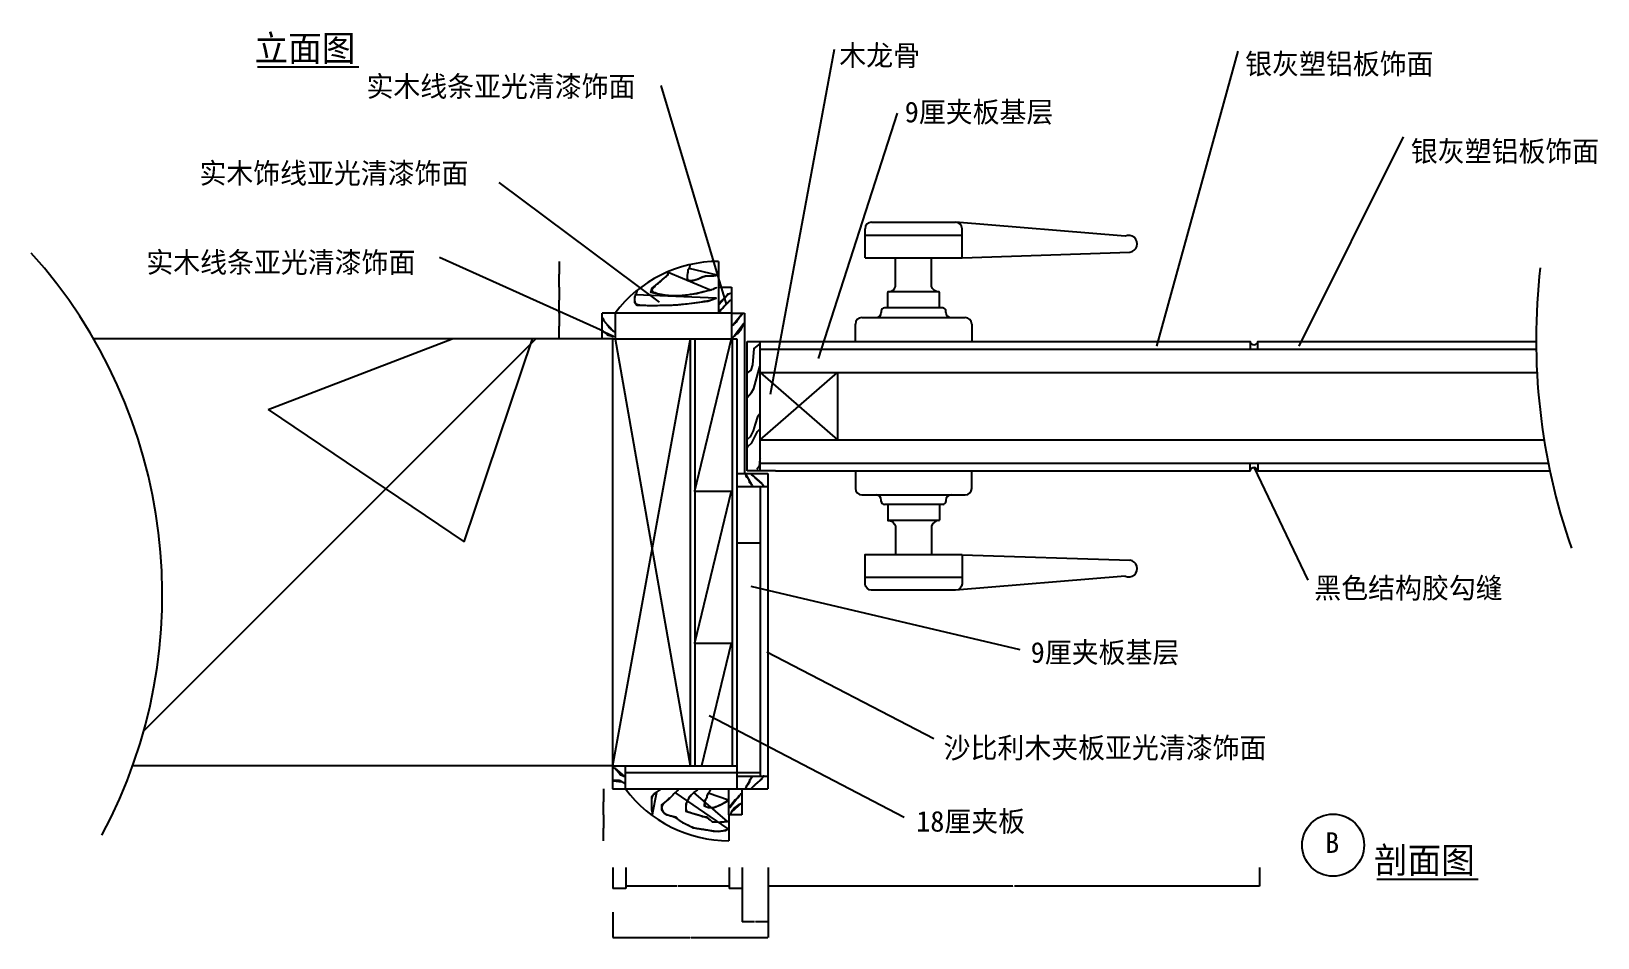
# Model space of a CAD drawing. Header units: metres. Extents: x 120 to 3570, y 126 to 4745.
# Drawn here: x 308 to 3336, y 126 to 1878 of the extents above; entities that cross this region are included whole.
import ezdxf

# ---------------------------------------------------------------- set-up
doc = ezdxf.new("R2010")
doc.units = ezdxf.units.M
for name, color, linetype in [('2', 2, 'Continuous'), ('4', 4, 'Continuous'), ('7', 7, 'Continuous'), ('BH', 3, 'Continuous'), ('DIM', 3, 'Continuous'), ('TEXT', 3, 'Continuous')]:
    doc.layers.add(name, color=color, linetype=linetype)
doc.dimstyles.get("Standard").update_dxf_attribs({"dimtxt": 2.5, "dimasz": 2.5, "dimexe": 1.25, "dimexo": 0.625, "dimtad": 1, "dimcen": 2.5, "dimazin": 3, "dimtfac": 1, "dimtmove": 0, "dimatfit": 3})

# ---------------------------------------------------------------- blocks, each defined once
blk = doc.blocks.new('*D3')
for p, q in [((1732.14, 261.44), (1732.14, 225.16)), ((2682.14, 261.44), (2682.14, 225.16)), ((2205.64, 225.16), (1731.89, 225.16)), ((2682.39, 225.16), (2208.64, 225.16))]:
    blk.add_line(p, q)
at = {"layer": 'Defpoints'}
for p in [(1732.14, 261.44), (2682.14, 261.44), (2682.14, 225.16)]:
    blk.add_point(p, dxfattribs=at)
at = {"layer": 'DIM', "insert": (2207.14, 225.16), "char_height": 1, "attachment_point": 5}
blk.add_mtext('190', dxfattribs=at)
blk = doc.blocks.new('*D4')
for p, q in [((1328.61, 1383.44), (1328.61, 1358.44)), ((1328.36, 1358.44), (1328.11, 1358.44)), ((1328.61, 1333.44), (1328.61, 1358.44)), ((1328.61, 1358.44), (1328.61, 1358.44)), ((1328.86, 1358.44), (1329.11, 1358.44))]:
    blk.add_line(p, q)
at = {"layer": 'Defpoints'}
for p in [(1328.61, 1383.44), (1328.61, 1358.44), (1328.61, 1333.44)]:
    blk.add_point(p, dxfattribs=at)
at = {"layer": 'DIM', "insert": (1328.61, 1359.565), "char_height": 1, "attachment_point": 5}
blk.add_mtext('10', dxfattribs=at)
blk = doc.blocks.new('*D5')
for p, q in [((1457.14, 261.44), (1457.14, 225.16)), ((1657.14, 261.44), (1657.14, 225.16)), ((1556.14, 225.16), (1456.89, 225.16)), ((1657.39, 225.16), (1558.14, 225.16))]:
    blk.add_line(p, q)
at = {"layer": 'Defpoints'}
for p in [(1457.14, 261.44), (1657.14, 261.44), (1657.14, 225.16)]:
    blk.add_point(p, dxfattribs=at)
at = {"layer": 'DIM', "insert": (1557.14, 225.16), "char_height": 1, "attachment_point": 5}
blk.add_mtext('40', dxfattribs=at)
blk = doc.blocks.new('*D6')
for p, q in [((1432.14, 261.44), (1432.14, 221.16)), ((1457.14, 261.44), (1457.14, 221.16)), ((1444.14, 221.16), (1431.89, 221.16)), ((1457.39, 221.16), (1445.14, 221.16))]:
    blk.add_line(p, q)
at = {"layer": 'Defpoints'}
for p in [(1432.14, 261.44), (1457.14, 261.44), (1457.14, 221.16)]:
    blk.add_point(p, dxfattribs=at)
at = {"layer": 'DIM', "insert": (1444.64, 221.16), "char_height": 1, "attachment_point": 5}
blk.add_mtext('5', dxfattribs=at)
blk = doc.blocks.new('*D7')
for p, q in [((1414.31, 363.44), (1414.31, 337.78)), ((1414.06, 337.78), (1413.81, 337.78)), ((1414.31, 313.44), (1414.31, 337.78)), ((1414.31, 337.78), (1414.31, 337.78)), ((1414.56, 337.78), (1414.81, 337.78))]:
    blk.add_line(p, q)
at = {"layer": 'Defpoints'}
for p in [(1414.31, 363.44), (1414.31, 337.78), (1414.31, 313.44)]:
    blk.add_point(p, dxfattribs=at)
at = {"layer": 'DIM', "insert": (1414.31, 338.905), "char_height": 1, "attachment_point": 5}
blk.add_mtext('10', dxfattribs=at)
blk = doc.blocks.new('*D8')
for p, q in [((1414.31, 413.44), (1414.31, 388.25)), ((1414.06, 388.25), (1413.81, 388.25)), ((1414.31, 363.44), (1414.31, 388.25)), ((1414.31, 388.25), (1414.31, 388.25)), ((1414.56, 388.25), (1414.81, 388.25))]:
    blk.add_line(p, q)
at = {"layer": 'Defpoints'}
for p in [(1414.31, 413.44), (1414.31, 388.25), (1414.31, 363.44)]:
    blk.add_point(p, dxfattribs=at)
at = {"layer": 'DIM', "insert": (1414.31, 389.375), "char_height": 1, "attachment_point": 5}
blk.add_mtext('10', dxfattribs=at)
blk = doc.blocks.new('*D9')
for p, q in [((1682.14, 261.44), (1682.14, 156.47)), ((1732.14, 261.44), (1732.14, 156.47)), ((1706.14, 156.47), (1681.89, 156.47)), ((1732.39, 156.47), (1708.14, 156.47))]:
    blk.add_line(p, q)
at = {"layer": 'Defpoints'}
for p in [(1682.14, 261.44), (1732.14, 261.44), (1732.14, 156.47)]:
    blk.add_point(p, dxfattribs=at)
at = {"layer": 'DIM', "insert": (1707.14, 156.47), "char_height": 1, "attachment_point": 5}
blk.add_mtext('10', dxfattribs=at)
blk = doc.blocks.new('*D10')
for p, q in [((1657.14, 261.44), (1657.14, 221.16)), ((1682.14, 261.44), (1682.14, 221.16)), ((1669.14, 221.16), (1656.89, 221.16)), ((1682.39, 221.16), (1670.14, 221.16))]:
    blk.add_line(p, q)
at = {"layer": 'Defpoints'}
for p in [(1657.14, 261.44), (1682.14, 261.44), (1682.14, 221.16)]:
    blk.add_point(p, dxfattribs=at)
at = {"layer": 'DIM', "insert": (1669.64, 221.16), "char_height": 1, "attachment_point": 5}
blk.add_mtext('5', dxfattribs=at)
blk = doc.blocks.new('*D11')
for p, q in [((1328.61, 1333.44), (1328.61, 1308.44)), ((1328.36, 1308.44), (1328.11, 1308.44)), ((1328.61, 1283.44), (1328.61, 1308.44)), ((1328.61, 1308.44), (1328.61, 1308.44)), ((1328.86, 1308.44), (1329.11, 1308.44))]:
    blk.add_line(p, q)
at = {"layer": 'Defpoints'}
for p in [(1328.61, 1333.44), (1328.61, 1308.44), (1328.61, 1283.44)]:
    blk.add_point(p, dxfattribs=at)
at = {"layer": 'DIM', "insert": (1328.61, 1309.565), "char_height": 1, "attachment_point": 5}
blk.add_mtext('10', dxfattribs=at)
blk = doc.blocks.new('*D20')
for p, q in [((1328.61, 1433.44), (1328.61, 1408.44)), ((1328.36, 1408.44), (1328.11, 1408.44)), ((1328.61, 1383.44), (1328.61, 1408.44)), ((1328.61, 1408.44), (1328.61, 1408.44)), ((1328.86, 1408.44), (1329.11, 1408.44))]:
    blk.add_line(p, q)
at = {"layer": 'Defpoints'}
for p in [(1328.61, 1433.44), (1328.61, 1408.44), (1328.61, 1383.44)]:
    blk.add_point(p, dxfattribs=at)
at = {"layer": 'DIM', "insert": (1328.61, 1409.565), "char_height": 1, "attachment_point": 5}
blk.add_mtext('10', dxfattribs=at)
blk = doc.blocks.new('*D36')
for p, q in [((1432.14, 175.16), (1432.14, 126.53)), ((1732.14, 175.16), (1732.14, 126.53)), ((1432.39, 126.53), (1581.14, 126.53)), ((1583.14, 126.53), (1731.89, 126.53))]:
    blk.add_line(p, q)
at = {"layer": 'Defpoints'}
for p in [(1432.14, 175.16), (1732.14, 175.16), (1432.14, 126.53)]:
    blk.add_point(p, dxfattribs=at)
at = {"layer": 'DIM', "insert": (1582.14, 126.53), "char_height": 1, "attachment_point": 5}
blk.add_mtext('60', dxfattribs=at)

msp = doc.modelspace()

# ---------------------------------------------------------------- hatches: boundary and pattern name
at = {"layer": 'BH'}
h = msp.add_hatch(dxfattribs=at)
h.set_pattern_fill('DOLMIT', scale=70)
h.paths.add_polyline_path([(1661.71, 1283.44), (1661.71, 1333.44), (1436.71, 1333.44), (1436.71, 1283.44)])
h = msp.add_hatch(dxfattribs=at)
h.set_pattern_fill('ANSI31', scale=450)
h.paths.add_polyline_path([(428.76, 1283.44, -0.22), (503.99, 458.44), (1431.71, 458.44), (1431.71, 1283.44)])
h = msp.add_hatch(dxfattribs=at)
h.set_pattern_fill('AR-CONC', scale=30)
h.paths.add_polyline_path([(428.76, 1283.44, -0.22), (503.99, 458.44), (1431.71, 458.44), (1431.71, 1283.44)])
h = msp.add_hatch(dxfattribs=at)
h.set_pattern_fill('DOLMIT', scale=70)
h.paths.add_polyline_path([(3218.65, 1218.44, -0.01), (3217.13, 1263.44), (1716.71, 1263.44), (1716.71, 1218.44)])
h.paths.add_polyline_path([(1716.71, 1088.44), (1716.71, 1043.44), (3240.48, 1043.44, -0.01), (3232.41, 1088.44)])
h = msp.add_hatch(dxfattribs=at)
h.set_pattern_fill('DOLMIT', scale=70)
h.paths.add_polyline_path([(1671.71, 438.44), (1716.71, 438.44), (1716.71, 998.44), (1671.71, 998.44)])
h = msp.add_hatch(dxfattribs=at)
h.set_pattern_fill('DOLMIT', scale=70)
h.paths.add_polyline_path([(1456.71, 458.44), (1456.71, 413.44), (1671.71, 413.44), (1671.71, 458.44)])

# ---------------------------------------------------------------- linework, layer by layer
at = {"layer": '2'}
msp.add_line((1431.71, 1283.44), (1431.71, 458.44), dxfattribs=at)
for points in [[(1431.71, 1283.44), (428.76, 1283.44)], [(1431.71, 458.44), (503.99, 458.44)]]:
    msp.add_lwpolyline(points, dxfattribs=at)
at = {"layer": '4'}
for p, q in [((1636.71, 1433.44), (1636.71, 1383.44)), ((1636.71, 1383.44), (1636.71, 1333.44)), ((1636.71, 1383.44), (1661.71, 1383.44)), ((1661.71, 1383.44), (1661.71, 1333.44)), ((1436.71, 1333.44), (1411.71, 1333.44)), ((1411.71, 1283.44), (1411.71, 1333.44)), ((1661.71, 1333.44), (1436.71, 1333.44)), ((1436.71, 1333.44), (1436.71, 1283.44)), ((1661.71, 1333.44), (1686.71, 1333.44)), ((1661.71, 1333.44), (1661.71, 1283.44)), ((1686.71, 1333.44), (1686.71, 1283.44)), ((1686.71, 1328.44), (1686.71, 1278.44)), ((1431.71, 1283.44), (1411.71, 1283.44)), ((1686.71, 1278.44), (1686.71, 1023.44)), ((1691.71, 1028.44), (1691.71, 1278.44)), ((1716.71, 1028.44), (1716.71, 1278.44)), ((1716.71, 1088.44), (3232.41, 1088.44)), ((1671.71, 1023.44), (1731.71, 1023.44)), ((1676.71, 1023.44), (1731.71, 1023.44)), ((1746.71, 1028.44), (1691.71, 1028.44)), ((1731.71, 1023.44), (1731.71, 413.44)), ((1671.71, 998.44), (1731.71, 998.44)), ((1431.71, 458.44), (1671.71, 458.44)), ((1431.71, 458.44), (1431.71, 413.44)), ((1456.71, 413.44), (1456.71, 458.44)), ((1671.71, 438.44), (1731.71, 438.44)), ((1431.71, 413.44), (1681.71, 413.44)), ((1656.71, 363.44), (1656.71, 413.44)), ((1681.71, 413.44), (1731.71, 413.44)), ((1681.71, 413.44), (1681.71, 363.44)), ((1681.71, 363.44), (1656.71, 363.44)), ((1656.71, 363.44), (1656.71, 313.44))]:
    msp.add_line(p, q, dxfattribs=at)
for points in [[(1691.71, 1278.44), (2664.21, 1278.44), (2664.21, 1263.44)], [(2679.21, 1263.44), (2679.21, 1278.44), (3216.98, 1278.44)], [(1716.71, 1218.44), (3218.65, 1218.44)], [(1866.71, 1218.44), (1866.71, 1088.44)], [(1746.71, 1028.44), (2664.21, 1028.44), (2664.21, 1043.44)], [(2679.21, 1043.44), (2679.21, 1028.44), (3243.55, 1028.44)]]:
    msp.add_lwpolyline(points, dxfattribs=at)
for centre, start, end in [((1636.71, 1183.44), 90, 143.13), ((1656.71, 563.44), 216.87, 270)]:
    msp.add_arc(centre, 250, start, end, dxfattribs=at)
at = {"layer": '7'}
for p, q in [((1919.82, 1440.22), (1919.82, 1496.73)), ((1919.82, 1484.23), (2107.32, 1484.23)), ((1919.82, 1484.23), (2107.32, 1484.23)), ((1932.32, 1509.23), (2094.82, 1509.23)), ((2422.77, 1482.09), (2094.82, 1509.23)), ((2107.32, 1440.22), (2107.32, 1496.73)), ((1919.82, 1440.22), (2107.32, 1440.22)), ((2107.32, 1440.48), (2431.39, 1451.32)), ((1963.57, 1343.61), (1963.57, 1373.47)), ((2063.57, 1343.61), (2063.57, 1373.47)), ((1951.07, 1337.36), (1951.07, 1334.86)), ((2076.07, 1334.86), (2076.07, 1337.36)), ((1901.07, 1278.44), (1901.07, 1312.36)), ((1913.57, 1324.86), (1941.07, 1324.86)), ((2086.07, 1324.86), (2113.57, 1324.86)), ((2126.07, 1312.36), (2126.07, 1278.44)), ((1431.71, 1283.44), (1671.71, 1283.44)), ((1581.71, 1283.44), (1581.71, 458.44)), ((1671.71, 1283.44), (1671.71, 1023.44)), ((1716.71, 1043.44), (3240.48, 1043.44)), ((1671.71, 1023.44), (1671.71, 413.44)), ((1901.07, 1028.44), (1901.07, 994.53)), ((2126.07, 994.53), (2126.07, 1028.44)), ((1716.71, 998.44), (1716.71, 438.44)), ((1913.57, 982.03), (1941.07, 982.03)), ((1951.07, 969.53), (1951.07, 972.03)), ((2076.07, 972.03), (2076.07, 969.53)), ((2086.07, 982.03), (2113.57, 982.03)), ((1963.57, 963.28), (1963.57, 933.42)), ((2063.57, 963.28), (2063.57, 933.42)), ((2107.32, 866.41), (2431.39, 855.57)), ((1919.82, 822.66), (2107.32, 822.66)), ((1919.82, 822.66), (2107.32, 822.66)), ((2422.77, 824.8), (2094.82, 797.66))]:
    msp.add_line(p, q, dxfattribs=at)
for points in [[(1966.35, 1374.72, 0.31), (1978.75, 1385.2), (1978.75, 1440.25)], [(2062.69, 1374.66, -0.35), (2048.38, 1385.2), (2048.38, 1440.25)], [(1966.35, 932.17, -0.31), (1978.75, 921.69), (1978.75, 866.64)], [(2062.69, 932.23, 0.35), (2048.38, 921.69), (2048.38, 866.64)]]:
    msp.add_lwpolyline(points, format="xyb", dxfattribs=at)
msp.add_lwpolyline([(1716.71, 1263.44), (3217.13, 1263.44)], dxfattribs=at)
msp.add_lwpolyline([(2107.32, 866.67), (2107.32, 810.16, -0.41), (2094.82, 797.66), (1932.32, 797.66, -0.41), (1919.82, 810.16), (1919.82, 866.67)], format="xyb", close=True, dxfattribs=at)
for centre, radius, start, end in [((1932.32, 1496.73), 12.5, 90, 180), ((2094.82, 1496.73), 12.5, 0, 90), ((2429.61, 1467.42), 16.19, 276.34, 114.98), ((1964.82, 1373.47), 1.25, 90, 180), ((2062.32, 1373.47), 1.25, 0, 90), ((1941.07, 1334.86), 10, 270, 0), ((1957.32, 1337.36), 6.25, 90, 180), ((2069.82, 1337.36), 6.25, 360, 90), ((2086.07, 1334.86), 10, 180, 270), ((1913.57, 1312.36), 12.5, 90, 180), ((2113.57, 1312.36), 12.5, 0, 90), ((2671.71, 1279.84), 7.63, 190.52, 349.48), ((2671.71, 1027.05), 7.63, 10.52, 169.48), ((1913.57, 994.53), 12.5, 180, 270), ((1941.07, 972.03), 10, 360, 90), ((1957.32, 969.53), 6.25, 180, 270), ((2069.82, 969.53), 6.25, 270, 0), ((2086.07, 972.03), 10, 90, 180), ((2113.57, 994.53), 12.5, 270, 360), ((1964.82, 933.42), 1.25, 180, 270), ((2062.32, 933.42), 1.25, 270, 0), ((2429.61, 839.47), 16.19, 245.02, 83.66)]:
    msp.add_arc(centre, radius, start, end, dxfattribs=at)
at = {"layer": 'BH'}
for p, q in [((1919.82, 1484.23), (2107.32, 1484.23)), ((2062.32, 1374.72), (1964.82, 1374.72)), ((2069.82, 1343.61), (1957.32, 1343.61)), ((1941.07, 1324.86), (2086.07, 1324.86)), ((1581.71, 1283.44), (1431.71, 458.44)), ((1436.71, 1283.44), (1581.71, 458.44)), ((1590.71, 1283.44), (1590.71, 458.44)), ((1662.71, 1283.44), (1662.71, 458.44)), ((1716.71, 1218.44), (1866.71, 1088.44)), ((1716.71, 1088.44), (1866.71, 1218.44)), ((1941.07, 982.03), (2086.07, 982.03)), ((2069.82, 963.28), (1957.32, 963.28)), ((2062.32, 932.17), (1964.82, 932.17)), ((1919.82, 822.66), (2107.32, 822.66)), ((1660.71, 695.44), (1603.83, 458.44))]:
    msp.add_line(p, q, dxfattribs=at)
for points in [[(1581.37, 1426.53), (1581.37, 1426.53), (1580.73, 1424.29), (1580.14, 1422.47), (1579.59, 1420.99), (1579.09, 1419.82), (1578.65, 1418.87), (1578.25, 1418.1), (1577.92, 1417.45), (1577.64, 1416.85), (1577.42, 1416.26), (1577.26, 1415.67), (1577.13, 1415.07), (1577.04, 1414.46), (1576.96, 1413.86), (1576.9, 1413.24), (1576.84, 1412.62), (1576.76, 1411.99), (1576.67, 1411.36), (1576.57, 1410.72), (1576.45, 1410.08), (1576.33, 1409.44), (1576.2, 1408.79), (1576.09, 1408.15), (1575.98, 1407.51), (1575.89, 1406.88), (1575.82, 1406.25), (1575.76, 1405.63), (1575.73, 1405.01), (1575.71, 1404.4), (1575.72, 1403.78), (1575.73, 1403.16), (1575.77, 1402.54), (1575.81, 1401.91), (1575.88, 1401.28), (1575.97, 1400.65), (1576.11, 1400.04), (1576.32, 1399.45), (1576.6, 1398.89), (1576.98, 1398.38), (1577.46, 1397.92), (1578.08, 1397.53), (1578.83, 1397.21), (1579.71, 1396.97), (1580.7, 1396.79), (1581.78, 1396.68), (1582.93, 1396.64), (1584.13, 1396.66), (1585.37, 1396.74), (1586.63, 1396.87), (1587.89, 1397.07), (1589.15, 1397.31), (1590.4, 1397.59), (1591.63, 1397.92), (1592.86, 1398.27), (1594.07, 1398.66), (1595.26, 1399.07), (1596.42, 1399.5), (1597.56, 1399.95), (1598.67, 1400.4), (1599.75, 1400.86), (1600.81, 1401.31), (1601.83, 1401.76), (1602.83, 1402.2), (1603.81, 1402.61), (1604.75, 1403.01), (1605.67, 1403.38), (1606.56, 1403.72), (1607.42, 1404.03), (1608.25, 1404.32), (1609.05, 1404.57), (1609.82, 1404.79), (1610.55, 1404.97), (1611.25, 1405.13), (1611.93, 1405.25), (1612.6, 1405.34), (1613.29, 1405.4), (1614.03, 1405.45), (1614.86, 1405.47), (1615.8, 1405.49), (1616.88, 1405.49), (1618.12, 1405.49), (1619.56, 1405.5), (1621.18, 1405.51), (1622.96, 1405.56), (1624.87, 1405.66), (1626.91, 1405.81), (1629.05, 1406.05), (1631.26, 1406.37), (1633.54, 1406.81), (1579.61, 1419.96), (1576.98, 1416.89), (1576.98, 1412.07), (1575.67, 1406.81), (1575.67, 1401.99), (1576.55, 1396.73), (1586.63, 1396.29), (1596.71, 1399.36), (1605.04, 1403.3), (1611.62, 1405.49), (1616, 1405.49), (1627.4, 1405.49), (1633.54, 1406.81)], [(1632.67, 1382.27), (1632.67, 1382.27), (1628.85, 1380.74), (1625.29, 1379.43), (1621.97, 1378.32), (1618.89, 1377.37), (1616.02, 1376.56), (1613.35, 1375.86), (1610.88, 1375.23), (1608.59, 1374.67), (1606.46, 1374.13), (1604.45, 1373.62), (1602.51, 1373.13), (1600.6, 1372.66), (1598.67, 1372.2), (1596.66, 1371.75), (1594.54, 1371.31), (1592.26, 1370.87), (1589.77, 1370.43), (1587.14, 1370), (1584.4, 1369.58), (1581.61, 1369.17), (1578.84, 1368.79), (1576.13, 1368.43), (1573.55, 1368.1), (1571.14, 1367.8), (1568.94, 1367.55), (1566.94, 1367.33), (1565.08, 1367.15), (1563.32, 1367), (1561.61, 1366.88), (1559.92, 1366.78), (1558.19, 1366.7), (1556.38, 1366.63), (1554.45, 1366.59), (1552.39, 1366.57), (1550.17, 1366.58), (1547.8, 1366.64), (1545.25, 1366.76), (1542.51, 1366.95), (1539.58, 1367.22), (1536.43, 1367.58), (1533.07, 1368.04), (1529.59, 1368.6), (1526.07, 1369.24), (1522.63, 1369.95), (1519.35, 1370.73), (1516.34, 1371.56), (1513.69, 1372.44), (1511.51, 1373.35), (1509.86, 1374.3), (1508.73, 1375.28), (1508.07, 1376.29), (1507.83, 1377.33), (1507.96, 1378.42), (1508.42, 1379.56), (1509.15, 1380.74), (1510.12, 1381.97), (1511.28, 1383.26), (1512.57, 1384.58), (1513.97, 1385.91), (1515.43, 1387.23), (1516.9, 1388.53), (1518.35, 1389.78), (1519.74, 1390.96), (1521.01, 1392.05), (1522.15, 1393.04), (1523.18, 1393.96), (1524.15, 1394.82), (1525.1, 1395.67), (1526.07, 1396.54), (1527.12, 1397.45), (1528.28, 1398.44), (1529.6, 1399.54), (1531.09, 1400.77), (1532.7, 1402.14), (1534.31, 1403.62), (1535.85, 1405.22), (1537.21, 1406.91), (1538.29, 1408.7), (1539.02, 1410.57), (1539.28, 1412.51), (1622.14, 1377.88), (1606.8, 1374.38), (1594.52, 1370.87), (1568.65, 1367.36), (1557.69, 1366.49), (1538.84, 1366.49), (1505.52, 1373.06), (1508.15, 1381.39), (1522.62, 1393.22), (1527.44, 1398.04), (1539.28, 1407.25), (1539.28, 1412.51)], [(1479.21, 1375.25), (1479.21, 1375.25), (1478.02, 1373.13), (1477.04, 1371.32), (1476.26, 1369.78), (1475.65, 1368.44), (1475.18, 1367.27), (1474.83, 1366.19), (1474.58, 1365.17), (1474.39, 1364.15), (1474.25, 1363.08), (1474.15, 1361.98), (1474.1, 1360.85), (1474.1, 1359.71), (1474.15, 1358.58), (1474.27, 1357.47), (1474.44, 1356.4), (1474.68, 1355.38), (1475, 1354.43), (1475.41, 1353.55), (1475.96, 1352.74), (1476.68, 1352), (1477.6, 1351.33), (1478.76, 1350.73), (1480.19, 1350.21), (1481.92, 1349.76), (1483.97, 1349.39), (1486.34, 1349.08), (1489.01, 1348.84), (1491.96, 1348.66), (1495.17, 1348.52), (1498.62, 1348.44), (1502.3, 1348.39), (1506.18, 1348.37), (1510.23, 1348.39), (1514.4, 1348.42), (1518.63, 1348.48), (1522.85, 1348.55), (1526.98, 1348.63), (1530.97, 1348.71), (1534.75, 1348.8), (1538.25, 1348.88), (1541.44, 1348.96), (1544.35, 1349.04), (1547.04, 1349.13), (1549.6, 1349.23), (1552.08, 1349.35), (1554.55, 1349.5), (1557.08, 1349.68), (1559.74, 1349.91), (1562.58, 1350.18), (1565.62, 1350.49), (1568.87, 1350.86), (1572.34, 1351.26), (1576.04, 1351.71), (1579.99, 1352.2), (1584.18, 1352.73), (1588.64, 1353.3), (1593.36, 1353.92), (1598.33, 1354.6), (1603.53, 1355.39), (1608.94, 1356.32), (1614.53, 1357.42), (1620.29, 1358.73), (1626.2, 1360.28), (1632.23, 1362.1), (1475.7, 1369.12), (1473.95, 1364.73), (1473.95, 1354.65), (1478.33, 1348.96), (1504.2, 1348.08), (1541.91, 1348.96), (1557.69, 1349.39), (1585.75, 1352.9), (1616, 1356.85), (1632.23, 1362.1)], [(1659.41, 1371.31), (1659.41, 1371.31), (1657.86, 1370.9), (1656.5, 1370.36), (1655.3, 1369.71), (1654.24, 1368.97), (1653.29, 1368.18), (1652.44, 1367.36), (1651.66, 1366.55), (1650.93, 1365.76), (1650.23, 1365.02), (1649.55, 1364.32), (1648.89, 1363.65), (1648.23, 1363.01), (1647.57, 1362.38), (1646.91, 1361.74), (1646.23, 1361.09), (1645.53, 1360.42), (1644.8, 1359.72), (1644.03, 1358.94), (1643.21, 1358.05), (1642.33, 1357.02), (1641.37, 1355.81), (1640.33, 1354.37), (1639.18, 1352.69), (1637.93, 1350.71), (1655.03, 1370.43), (1650.64, 1365.17), (1645.82, 1360.79), (1641.43, 1356.41), (1637.93, 1350.71)], [(1638.36, 1334.93), (1638.36, 1334.93), (1639.18, 1336.32), (1639.96, 1337.55), (1640.72, 1338.63), (1641.45, 1339.58), (1642.14, 1340.44), (1642.79, 1341.2), (1643.4, 1341.91), (1643.96, 1342.57), (1644.47, 1343.2), (1644.93, 1343.81), (1645.37, 1344.39), (1645.79, 1344.96), (1646.19, 1345.51), (1646.59, 1346.04), (1647, 1346.56), (1647.43, 1347.06), (1647.88, 1347.54), (1648.36, 1348.02), (1648.86, 1348.5), (1649.39, 1348.99), (1649.95, 1349.49), (1650.53, 1350), (1651.14, 1350.54), (1651.77, 1351.11), (1652.43, 1351.72), (1653.14, 1352.39), (1653.9, 1353.13), (1654.76, 1353.96), (1655.71, 1354.91), (1656.79, 1355.99), (1658.02, 1357.21), (1659.41, 1358.6), (1640.56, 1338.88), (1644.5, 1342.82), (1647.13, 1347.2), (1651.52, 1350.71), (1655.46, 1354.65), (1659.41, 1358.6)], [(1661.98, 1308.13), (1661.98, 1308.13), (1663.28, 1309.4), (1664.55, 1310.6), (1665.78, 1311.73), (1666.95, 1312.79), (1668.06, 1313.78), (1669.08, 1314.72), (1670.02, 1315.61), (1670.86, 1316.46), (1671.58, 1317.26), (1672.22, 1318.04), (1672.79, 1318.8), (1673.32, 1319.55), (1673.83, 1320.32), (1674.34, 1321.11), (1674.87, 1321.94), (1675.46, 1322.81), (1676.11, 1323.75), (1676.84, 1324.76), (1677.65, 1325.84), (1678.54, 1327.01), (1679.52, 1328.27), (1680.59, 1329.63), (1681.75, 1331.1), (1683.02, 1332.68), (1665.49, 1311.63), (1672.06, 1316.9), (1674.69, 1322.16), (1679.51, 1328.3), (1683.02, 1332.68)], [(1413.01, 1323.98), (1413.01, 1323.98), (1413.48, 1322.33), (1413.92, 1320.99), (1414.34, 1319.91), (1414.75, 1319.02), (1415.16, 1318.29), (1415.57, 1317.67), (1415.99, 1317.11), (1416.44, 1316.56), (1416.92, 1315.98), (1417.44, 1315.37), (1417.97, 1314.72), (1418.53, 1314.05), (1419.11, 1313.34), (1419.7, 1312.62), (1420.3, 1311.88), (1420.9, 1311.12), (1421.5, 1310.35), (1422.12, 1309.56), (1422.75, 1308.75), (1423.42, 1307.93), (1424.12, 1307.1), (1424.87, 1306.24), (1425.68, 1305.37), (1426.56, 1304.47), (1427.52, 1303.56), (1428.53, 1302.63), (1429.59, 1301.7), (1430.68, 1300.77), (1431.77, 1299.86), (1432.86, 1298.96), (1433.92, 1298.08), (1434.93, 1297.24), (1414.32, 1319.15), (1416.08, 1316.96), (1420.9, 1311.27), (1425.72, 1304.69), (1432.3, 1299.43), (1434.93, 1297.24)], [(1662.86, 1284.89), (1662.86, 1284.89), (1664.26, 1286.29), (1665.51, 1287.53), (1666.62, 1288.64), (1667.61, 1289.6), (1668.5, 1290.45), (1669.3, 1291.18), (1670.02, 1291.81), (1670.67, 1292.34), (1671.28, 1292.8), (1671.85, 1293.19), (1672.39, 1293.54), (1672.9, 1293.87), (1673.4, 1294.19), (1673.9, 1294.53), (1674.4, 1294.91), (1674.91, 1295.34), (1675.44, 1295.84), (1675.99, 1296.43), (1676.57, 1297.11), (1677.16, 1297.88), (1677.79, 1298.75), (1678.43, 1299.74), (1679.1, 1300.84), (1679.8, 1302.06), (1680.53, 1303.41), (1681.27, 1304.85), (1682.02, 1306.35), (1682.78, 1307.86), (1683.53, 1309.36), (1684.26, 1310.81), (1684.97, 1312.16), (1685.65, 1313.39), (1666.8, 1288.84), (1671.18, 1293.22), (1674.69, 1294.54), (1679.51, 1300.67), (1683.89, 1310.32), (1685.65, 1313.39)], [(1413.01, 1298.56), (1413.01, 1298.56), (1413.97, 1297.91), (1414.89, 1297.28), (1415.77, 1296.68), (1416.6, 1296.1), (1417.37, 1295.55), (1418.09, 1295.03), (1418.76, 1294.53), (1419.36, 1294.06), (1419.91, 1293.63), (1420.43, 1293.22), (1420.93, 1292.83), (1421.45, 1292.46), (1422.01, 1292.11), (1422.63, 1291.77), (1423.35, 1291.43), (1424.19, 1291.1), (1425.16, 1290.78), (1426.25, 1290.44), (1427.42, 1290.1), (1428.65, 1289.74), (1429.92, 1289.35), (1431.19, 1288.95), (1432.43, 1288.51), (1433.61, 1288.04), (1415.64, 1296.8), (1420.02, 1293.73), (1422.65, 1291.1), (1430.55, 1289.35), (1433.61, 1288.04)], [(1660.71, 1283.44), (1590.15, 989.44), (1660.71, 989.44), (1590.15, 695.44), (1660.71, 695.44)], [(1716.71, 1274.78), (1704.65, 1265.31), (1702.3, 1233.66), (1698.78, 1223.11), (1694.09, 1219.59), (1691.71, 1216.63)], [(1691.71, 1170.59), (1699.96, 1179.74), (1704.65, 1187.94), (1710.52, 1209.04), (1712.87, 1218.42), (1716.39, 1230.14), (1716.71, 1231.02)], [(1716.71, 1139.2), (1711.69, 1132.85), (1707, 1118.78), (1703.48, 1105.89), (1697.61, 1094.17), (1691.71, 1089.01)], [(1691.71, 1072.41), (1692.92, 1075.41), (1701.13, 1082.44), (1711.69, 1104.72), (1716.71, 1109.42)], [(1716.71, 1052.43), (1716.39, 1050.79), (1715.21, 1036.73), (1710.52, 1030.87)], [(1703.08, 998.8), (1703.08, 998.8), (1701.96, 999.93), (1700.97, 1000.96), (1700.09, 1001.89), (1699.33, 1002.75), (1698.67, 1003.53), (1698.11, 1004.26), (1697.64, 1004.93), (1697.27, 1005.56), (1696.98, 1006.17), (1696.75, 1006.74), (1696.57, 1007.3), (1696.42, 1007.85), (1696.29, 1008.39), (1696.15, 1008.93), (1695.99, 1009.47), (1695.79, 1010.03), (1695.54, 1010.6), (1695.25, 1011.19), (1694.91, 1011.78), (1694.55, 1012.37), (1694.16, 1012.95), (1693.76, 1013.52), (1693.34, 1014.07), (1692.94, 1014.59), (1692.53, 1015.09), (1692.13, 1015.59), (1691.72, 1016.15), (1691.3, 1016.8), (1690.85, 1017.6), (1690.37, 1018.57), (1689.86, 1019.78), (1689.29, 1021.25), (1699.93, 1001.95), (1696.38, 1005.89), (1696.38, 1009.83), (1692.84, 1014.95), (1690.87, 1016.92), (1689.29, 1021.25)], [(1723.97, 998.41), (1723.97, 998.41), (1722.59, 1000.3), (1721.38, 1001.87), (1720.34, 1003.15), (1719.42, 1004.2), (1718.61, 1005.06), (1717.88, 1005.78), (1717.21, 1006.39), (1716.58, 1006.94), (1715.95, 1007.48), (1715.34, 1008), (1714.73, 1008.52), (1714.14, 1009.03), (1713.54, 1009.53), (1712.96, 1010.03), (1712.39, 1010.52), (1711.82, 1011.01), (1711.25, 1011.51), (1710.69, 1012), (1710.14, 1012.5), (1709.58, 1013), (1709.03, 1013.51), (1708.47, 1014.02), (1707.91, 1014.55), (1707.35, 1015.08), (1706.78, 1015.63), (1706.16, 1016.22), (1705.48, 1016.86), (1704.7, 1017.58), (1703.78, 1018.39), (1702.71, 1019.33), (1701.43, 1020.41), (1699.93, 1021.65), (1720.03, 1003.92), (1716.48, 1007.07), (1711.75, 1011.01), (1707.42, 1014.95), (1704.26, 1018.1), (1699.93, 1021.65)], [(1432.77, 455.02), (1432.77, 455.02), (1434.1, 454.45), (1435.16, 453.91), (1435.98, 453.41), (1436.6, 452.95), (1437.08, 452.51), (1437.44, 452.12), (1437.73, 451.75), (1437.99, 451.41), (1438.26, 451.11), (1438.53, 450.82), (1438.8, 450.56), (1439.08, 450.3), (1439.36, 450.04), (1439.64, 449.77), (1439.92, 449.49), (1440.19, 449.18), (1440.46, 448.85), (1440.73, 448.49), (1440.98, 448.11), (1441.24, 447.73), (1441.49, 447.34), (1441.74, 446.96), (1441.98, 446.58), (1442.23, 446.23), (1442.48, 445.89), (1442.73, 445.58), (1442.98, 445.28), (1443.23, 444.99), (1443.49, 444.7), (1443.76, 444.41), (1444.04, 444.11), (1444.33, 443.8), (1444.64, 443.47), (1444.96, 443.12), (1445.32, 442.77), (1445.71, 442.4), (1446.16, 442.02), (1446.66, 441.64), (1447.23, 441.26), (1447.88, 440.88), (1448.61, 440.5), (1449.42, 440.11), (1450.29, 439.71), (1451.21, 439.3), (1452.18, 438.85), (1453.18, 438.38), (1454.2, 437.86), (1455.23, 437.3), (1436.71, 453.45), (1437.9, 451.08), (1440.26, 449.51), (1442.23, 445.96), (1444.2, 443.99), (1446.96, 440.84), (1452.48, 438.87), (1455.23, 437.3)], [(1455.23, 423.91), (1455.23, 423.91), (1453.34, 424.99), (1451.78, 425.89), (1450.5, 426.63), (1449.46, 427.23), (1448.63, 427.72), (1447.95, 428.1), (1447.38, 428.41), (1446.89, 428.67), (1446.44, 428.88), (1446.01, 429.07), (1445.6, 429.23), (1445.2, 429.36), (1444.81, 429.47), (1444.42, 429.56), (1444.02, 429.63), (1443.61, 429.68), (1443.18, 429.73), (1442.73, 429.76), (1442.25, 429.78), (1441.75, 429.8), (1441.21, 429.81), (1440.63, 429.81), (1440.01, 429.81), (1439.34, 429.81), (1438.63, 429.81), (1437.87, 429.81), (1437.08, 429.79), (1436.25, 429.77), (1435.41, 429.72), (1434.54, 429.65), (1433.66, 429.55), (1432.77, 429.42), (1449.72, 427.06), (1446.57, 429.03), (1443.81, 429.81), (1439.87, 429.81), (1435.14, 429.81), (1432.77, 429.42)], [(1703.08, 438.09), (1703.08, 438.09), (1701.96, 436.96), (1700.97, 435.93), (1700.09, 434.99), (1699.33, 434.14), (1698.67, 433.35), (1698.11, 432.63), (1697.64, 431.96), (1697.27, 431.32), (1696.98, 430.72), (1696.75, 430.15), (1696.57, 429.59), (1696.42, 429.04), (1696.29, 428.5), (1696.15, 427.96), (1695.99, 427.42), (1695.79, 426.86), (1695.54, 426.29), (1695.25, 425.7), (1694.91, 425.11), (1694.55, 424.52), (1694.16, 423.93), (1693.76, 423.37), (1693.34, 422.82), (1692.94, 422.3), (1692.53, 421.8), (1692.13, 421.3), (1691.72, 420.74), (1691.3, 420.09), (1690.85, 419.29), (1690.37, 418.31), (1689.86, 417.11), (1689.29, 415.63), (1699.93, 434.94), (1696.38, 431), (1696.38, 427.06), (1692.84, 421.94), (1690.87, 419.97), (1689.29, 415.63)], [(1723.97, 438.48), (1723.97, 438.48), (1722.59, 436.59), (1721.38, 435.02), (1720.34, 433.74), (1719.42, 432.69), (1718.61, 431.83), (1717.88, 431.11), (1717.21, 430.5), (1716.58, 429.95), (1715.95, 429.41), (1715.34, 428.89), (1714.73, 428.37), (1714.14, 427.86), (1713.54, 427.36), (1712.96, 426.86), (1712.39, 426.37), (1711.82, 425.88), (1711.25, 425.38), (1710.69, 424.89), (1710.14, 424.39), (1709.58, 423.89), (1709.03, 423.38), (1708.47, 422.87), (1707.91, 422.34), (1707.35, 421.81), (1706.78, 421.25), (1706.16, 420.67), (1705.48, 420.03), (1704.7, 419.31), (1703.78, 418.5), (1702.71, 417.56), (1701.43, 416.48), (1699.93, 415.24), (1720.03, 432.97), (1716.48, 429.81), (1711.75, 425.88), (1707.42, 421.94), (1704.26, 418.79), (1699.93, 415.24)], [(1523.4, 412.48), (1523.4, 412.48), (1521.21, 410.71), (1519.32, 409.22), (1517.71, 407.95), (1516.34, 406.87), (1515.16, 405.95), (1514.13, 405.13), (1513.23, 404.38), (1512.4, 403.65), (1511.62, 402.92), (1510.89, 402.16), (1510.2, 401.38), (1509.57, 400.56), (1509, 399.69), (1508.5, 398.78), (1508.07, 397.82), (1507.71, 396.79), (1507.42, 395.7), (1507.21, 394.53), (1507.06, 393.27), (1506.96, 391.91), (1506.9, 390.45), (1506.87, 388.86), (1506.85, 387.15), (1506.85, 385.31), (1506.86, 383.31), (1506.88, 381.16), (1506.96, 378.86), (1507.1, 376.39), (1507.33, 373.76), (1507.68, 370.96), (1508.17, 367.98), (1508.82, 364.82), (1517.1, 407.36), (1511.97, 403.82), (1506.85, 397.52), (1506.85, 386.88), (1506.85, 373.49), (1508.82, 364.82)], [(1558.47, 411.3), (1558.47, 411.3), (1556.4, 409.49), (1554.34, 407.6), (1552.27, 405.66), (1550.21, 403.69), (1548.16, 401.71), (1546.11, 399.74), (1544.08, 397.8), (1542.05, 395.91), (1540.04, 394.08), (1538.08, 392.33), (1536.18, 390.64), (1534.39, 389.02), (1532.72, 387.46), (1531.21, 385.96), (1529.89, 384.52), (1528.79, 383.14), (1527.92, 381.81), (1527.28, 380.54), (1526.85, 379.32), (1526.6, 378.14), (1526.52, 377.01), (1526.59, 375.93), (1526.78, 374.89), (1527.08, 373.88), (1527.47, 372.92), (1527.93, 371.99), (1528.45, 371.1), (1529.03, 370.26), (1529.64, 369.45), (1530.28, 368.69), (1530.94, 367.98), (1531.61, 367.32), (1532.28, 366.7), (1532.96, 366.13), (1533.69, 365.59), (1534.48, 365.08), (1535.36, 364.59), (1536.35, 364.11), (1537.48, 363.65), (1538.77, 363.18), (1540.23, 362.71), (1541.84, 362.23), (1543.53, 361.74), (1545.28, 361.24), (1547.03, 360.72), (1548.73, 360.18), (1550.35, 359.63), (1551.84, 359.05), (1553.16, 358.44), (1554.32, 357.82), (1555.37, 357.18), (1556.31, 356.52), (1557.19, 355.85), (1558.02, 355.17), (1558.83, 354.48), (1559.65, 353.79), (1560.51, 353.11), (1561.4, 352.42), (1562.34, 351.73), (1563.32, 351.05), (1564.35, 350.38), (1565.43, 349.71), (1566.55, 349.06), (1567.73, 348.41), (1568.96, 347.78), (1570.24, 347.15), (1571.54, 346.54), (1572.87, 345.93), (1574.2, 345.32), (1575.53, 344.71), (1576.83, 344.1), (1578.11, 343.49), (1579.34, 342.87), (1580.55, 342.25), (1581.74, 341.65), (1582.93, 341.05), (1584.14, 340.48), (1585.37, 339.93), (1586.64, 339.42), (1587.96, 338.96), (1589.35, 338.54), (1590.79, 338.16), (1592.3, 337.82), (1593.84, 337.51), (1595.43, 337.23), (1597.05, 336.96), (1598.7, 336.71), (1600.37, 336.46), (1602.05, 336.22), (1603.74, 335.97), (1605.43, 335.72), (1607.12, 335.47), (1608.8, 335.22), (1610.47, 334.96), (1612.13, 334.7), (1613.77, 334.43), (1615.38, 334.16), (1616.97, 333.88), (1618.52, 333.61), (1620.05, 333.34), (1621.54, 333.08), (1622.99, 332.83), (1624.41, 332.6), (1625.79, 332.39), (1627.12, 332.21), (1628.45, 332.05), (1629.78, 331.93), (1631.16, 331.84), (1632.61, 331.78), (1634.16, 331.77), (1635.84, 331.79), (1637.67, 331.87), (1639.68, 332), (1641.82, 332.2), (1644.06, 332.5), (1646.34, 332.94), (1648.62, 333.52), (1650.86, 334.29), (1653, 335.26), (1655.01, 336.46), (1552.95, 406.58), (1541.92, 395.15), (1526.16, 382.55), (1526.16, 373.49), (1531.68, 366.79), (1536.8, 363.25), (1553.74, 359.31), (1559.26, 353.79), (1567.14, 348.28), (1578.57, 343.55), (1587.24, 338.43), (1600.24, 336.46), (1614.03, 334.49), (1626.24, 332.13), (1635.7, 331.34), (1649.89, 332.92), (1655.01, 336.46)], [(1595.9, 411.7), (1595.9, 411.7), (1593.36, 409.82), (1591.05, 408.04), (1588.96, 406.34), (1587.08, 404.72), (1585.39, 403.19), (1583.89, 401.74), (1582.58, 400.36), (1581.42, 399.06), (1580.43, 397.83), (1579.57, 396.66), (1578.83, 395.55), (1578.2, 394.51), (1577.65, 393.52), (1577.17, 392.57), (1576.74, 391.68), (1576.33, 390.82), (1575.95, 390), (1575.58, 389.21), (1575.22, 388.43), (1574.9, 387.65), (1574.6, 386.87), (1574.33, 386.07), (1574.1, 385.25), (1573.9, 384.39), (1573.75, 383.48), (1573.64, 382.53), (1573.56, 381.56), (1573.5, 380.57), (1573.47, 379.58), (1573.45, 378.6), (1573.45, 377.64), (1573.44, 376.71), (1573.45, 375.82), (1573.48, 374.97), (1573.57, 374.16), (1573.74, 373.38), (1574.02, 372.64), (1574.44, 371.93), (1575.03, 371.25), (1575.81, 370.6), (1576.8, 369.97), (1577.98, 369.37), (1579.32, 368.79), (1580.79, 368.23), (1582.35, 367.69), (1583.98, 367.18), (1585.64, 366.68), (1587.3, 366.2), (1588.93, 365.74), (1590.53, 365.3), (1592.07, 364.88), (1593.56, 364.47), (1594.99, 364.08), (1596.34, 363.7), (1597.61, 363.34), (1598.79, 362.99), (1599.88, 362.65), (1600.89, 362.32), (1601.83, 362.01), (1602.72, 361.71), (1603.58, 361.43), (1604.43, 361.17), (1605.28, 360.92), (1606.15, 360.69), (1607.05, 360.47), (1607.99, 360.26), (1608.96, 360.03), (1609.95, 359.78), (1610.96, 359.47), (1612, 359.11), (1613.04, 358.67), (1614.1, 358.13), (1615.16, 357.49), (1616.21, 356.76), (1617.23, 355.98), (1618.22, 355.17), (1619.16, 354.37), (1620.03, 353.59), (1620.82, 352.86), (1621.52, 352.22), (1622.11, 351.68), (1622.62, 351.24), (1623.11, 350.89), (1623.59, 350.61), (1624.1, 350.39), (1624.69, 350.23), (1625.4, 350.09), (1626.24, 349.99), (1627.27, 349.89), (1628.43, 349.81), (1629.7, 349.74), (1631.03, 349.68), (1632.38, 349.63), (1633.72, 349.59), (1634.99, 349.56), (1636.16, 349.53), (1637.2, 349.51), (1638.14, 349.49), (1638.99, 349.49), (1639.79, 349.51), (1640.58, 349.54), (1641.38, 349.59), (1642.23, 349.66), (1643.16, 349.76), (1644.18, 349.88), (1645.31, 350.02), (1646.53, 350.17), (1647.84, 350.31), (1649.23, 350.44), (1650.7, 350.55), (1652.23, 350.62), (1653.83, 350.64), (1588.81, 406.58), (1579.75, 398.3), (1576.2, 390.43), (1573.44, 384.91), (1573.44, 376.25), (1573.44, 370.34), (1587.63, 366.01), (1599.84, 362.85), (1605.76, 360.49), (1614.03, 359.31), (1622.7, 351.04), (1624.27, 349.86), (1637.67, 349.46), (1642.01, 349.46), (1649.49, 350.64), (1653.83, 350.64)], [(1621.12, 411.3), (1621.12, 411.3), (1619.51, 409.25), (1618.19, 407.49), (1617.14, 405.99), (1616.31, 404.71), (1615.68, 403.63), (1615.19, 402.69), (1614.83, 401.87), (1614.56, 401.13), (1614.33, 400.43), (1614.14, 399.77), (1613.98, 399.14), (1613.82, 398.52), (1613.65, 397.9), (1613.47, 397.29), (1613.25, 396.66), (1612.98, 396.01), (1612.66, 395.33), (1612.29, 394.61), (1611.88, 393.86), (1611.47, 393.08), (1611.05, 392.25), (1610.65, 391.38), (1610.28, 390.47), (1609.96, 389.51), (1609.69, 388.5), (1609.5, 387.46), (1609.39, 386.41), (1609.36, 385.37), (1609.43, 384.35), (1609.6, 383.38), (1609.88, 382.46), (1610.29, 381.63), (1610.82, 380.89), (1611.45, 380.24), (1612.17, 379.68), (1612.95, 379.2), (1613.78, 378.79), (1614.62, 378.45), (1615.45, 378.18), (1616.26, 377.95), (1617.03, 377.78), (1617.75, 377.65), (1618.45, 377.56), (1619.13, 377.49), (1619.8, 377.46), (1620.46, 377.44), (1621.14, 377.43), (1621.84, 377.43), (1622.58, 377.43), (1623.34, 377.44), (1624.15, 377.48), (1625.01, 377.54), (1625.93, 377.65), (1626.91, 377.82), (1627.95, 378.04), (1629.07, 378.35), (1630.26, 378.73), (1631.52, 379.19), (1632.8, 379.7), (1634.11, 380.24), (1635.41, 380.81), (1636.68, 381.38), (1637.9, 381.95), (1639.05, 382.48), (1640.12, 382.98), (1641.11, 383.45), (1642.05, 383.89), (1642.95, 384.33), (1643.85, 384.77), (1644.74, 385.22), (1645.67, 385.71), (1646.64, 386.22), (1647.66, 386.79), (1648.75, 387.4), (1649.87, 388.04), (1651.03, 388.72), (1652.21, 389.42), (1653.41, 390.14), (1654.61, 390.87), (1655.8, 391.61), (1616.39, 405.39), (1614.03, 400.67), (1613.64, 396.33), (1609.3, 390.03), (1608.91, 380.58), (1616.79, 377.43), (1621.52, 377.43), (1628.22, 377.43), (1640.04, 382.94), (1645.95, 385.7), (1652.65, 389.64), (1655.8, 391.61)], [(1680.62, 404.21), (1680.62, 404.21), (1679.25, 403.07), (1678.07, 401.99), (1677.06, 400.99), (1676.19, 400.04), (1675.43, 399.16), (1674.75, 398.34), (1674.12, 397.57), (1673.53, 396.86), (1672.94, 396.19), (1672.35, 395.57), (1671.76, 394.97), (1671.16, 394.39), (1670.57, 393.82), (1669.98, 393.25), (1669.39, 392.67), (1668.8, 392.07), (1668.21, 391.44), (1667.62, 390.79), (1667.05, 390.12), (1666.49, 389.46), (1665.94, 388.8), (1665.42, 388.15), (1664.93, 387.53), (1664.47, 386.95), (1664.04, 386.4), (1663.64, 385.89), (1663.27, 385.39), (1662.9, 384.91), (1662.54, 384.43), (1662.18, 383.94), (1661.81, 383.42), (1661.41, 382.88), (1660.99, 382.29), (1660.56, 381.67), (1660.12, 381.03), (1659.68, 380.37), (1659.25, 379.72), (1658.85, 379.06), (1658.48, 378.43), (1658.16, 377.82), (1676.68, 401.06), (1673.53, 396.33), (1668.8, 392.4), (1664.07, 386.49), (1661.71, 383.34), (1658.95, 379.4), (1658.16, 377.82)], [(1660.13, 363.25), (1660.13, 363.25), (1660.7, 365.15), (1661.21, 366.74), (1661.68, 368.05), (1662.11, 369.14), (1662.51, 370.03), (1662.89, 370.77), (1663.24, 371.39), (1663.58, 371.95), (1663.91, 372.46), (1664.24, 372.95), (1664.59, 373.43), (1664.96, 373.9), (1665.38, 374.39), (1665.84, 374.89), (1666.36, 375.42), (1666.96, 375.98), (1667.64, 376.6), (1668.39, 377.25), (1669.19, 377.92), (1670.03, 378.61), (1670.89, 379.29), (1671.75, 379.96), (1672.59, 380.6), (1673.4, 381.2), (1674.17, 381.76), (1674.91, 382.28), (1675.67, 382.78), (1676.47, 383.29), (1677.33, 383.82), (1678.29, 384.38), (1679.38, 385), (1680.62, 385.7), (1661.71, 368.76), (1663.68, 372.31), (1666.04, 375.46), (1673.92, 381.76), (1677.08, 383.73), (1680.62, 385.7)]]:
    msp.add_lwpolyline(points, dxfattribs=at)
for centre, radius, start, end in [((-424.92, 789.67), 986.19, 331.84, 41.99), ((4445.85, 1282.63), 1228.87, 173.53, 199.16)]:
    msp.add_arc(centre, radius, start, end, dxfattribs=at)
at = {"layer": 'TEXT'}
for p, q in [((745.53, 1809.75), (941.44, 1809.75)), ((2908.99, 238.76), (3104.91, 238.76))]:
    msp.add_line(p, q, dxfattribs=at)
msp.add_circle((2824.48, 304.76), 60, dxfattribs=at)

# ---------------------------------------------------------------- texts
for s, height, p in [('立面图', 50, (739.49, 1820.6)), ('木龙骨', 40, (1869.94, 1811.61)), ('银灰塑铝板饰面', 40, (2654.58, 1795.3)), ('实木线条亚光清漆饰面', 40, (955.97, 1751.78)), ('9厘夹板基层', 40, (1996.45, 1702.33)), ('银灰塑铝板饰面', 40, (2974.81, 1626.44)), ('实木饰线亚光清漆饰面', 40, (633.02, 1583.96)), ('实木线条亚光清漆饰面', 40, (530.41, 1411.68)), ('黑色结构胶勾缝', 40, (2788.25, 781.99)), ('9厘夹板基层', 40, (2239.96, 657.39)), ('沙比利木夹板亚光清漆饰面', 40, (2071.72, 472.93)), ('18厘夹板', 40, (2018.66, 330.93)), ('B', 40, (2809.13, 289.71)), ('剖面图', 50, (2903.54, 250.72))]:
    msp.add_text(s, height=height, dxfattribs=at).set_placement(p)

# ---------------------------------------------------------------- dimensions: what is measured, and where the dimension line sits
at = {"layer": 'DIM'}
for base, p1, p2, text, picture, middle in [((1328.61, 1408.44), (1328.61, 1433.44), (1328.61, 1383.44), '10', '*D20', (1328.61, 1409.565)), ((1328.61, 1358.44), (1328.61, 1383.44), (1328.61, 1333.44), '10', '*D4', (1328.61, 1359.565)), ((1328.61, 1308.44), (1328.61, 1333.44), (1328.61, 1283.44), '10', '*D11', (1328.61, 1309.565)), ((1414.31, 388.25), (1414.31, 413.44), (1414.31, 363.44), '10', '*D8', (1414.31, 389.375)), ((1414.31, 337.78), (1414.31, 363.44), (1414.31, 313.44), '10', '*D7', (1414.31, 338.905)), ((1457.14, 221.16), (1457.14, 261.44), (1432.14, 261.44), '5', '*D6', (1444.64, 221.16)), ((1657.14, 225.16), (1657.14, 261.44), (1457.14, 261.44), '40', '*D5', (1557.14, 225.16)), ((1682.14, 221.16), (1682.14, 261.44), (1657.14, 261.44), '5', '*D10', (1669.64, 221.16)), ((1732.14, 156.47), (1732.14, 261.44), (1682.14, 261.44), '10', '*D9', (1707.14, 156.47)), ((2682.14, 225.16), (2682.14, 261.44), (1732.14, 261.44), '190', '*D3', (2207.14, 225.16)), ((1432.14, 126.53), (1432.14, 175.16), (1732.14, 175.16), '60', '*D36', (1582.14, 126.53))]:
    dim = msp.add_linear_dim(base=base, p1=p1, p2=p2, text=text, dimstyle='Standard', dxfattribs=at)
    dim.commit()
    dim.dimension.update_dxf_attribs({"geometry": picture, "text_midpoint": middle})

# ---------------------------------------------------------------- leaders
at = {"layer": 'BH'}
for points in [[(1736.8, 1176.88), (1860.6, 1843.63)], [(2483.45, 1269.39), (2641.23, 1839.87)], [(1651.62, 1350.55), (1525.76, 1773.76)], [(1829.69, 1245.61), (1982.39, 1719.91)], [(2758.69, 1269.39), (2960.9, 1674.22)], [(1522.3, 1354.38), (1212.34, 1586.08)], [(1413.49, 1298.23), (1097.22, 1440.9)], [(2671.58, 1035.82), (2775.71, 817.4)], [(1698.95, 805.69), (2218.84, 682.94)], [(1729.77, 678.63), (2052.92, 511.2)], [(1618.6, 555.47), (1995.46, 358.67)]]:
    msp.add_leader(points, dimstyle='Standard', dxfattribs=at)

doc.saveas('drawing.dxf')
